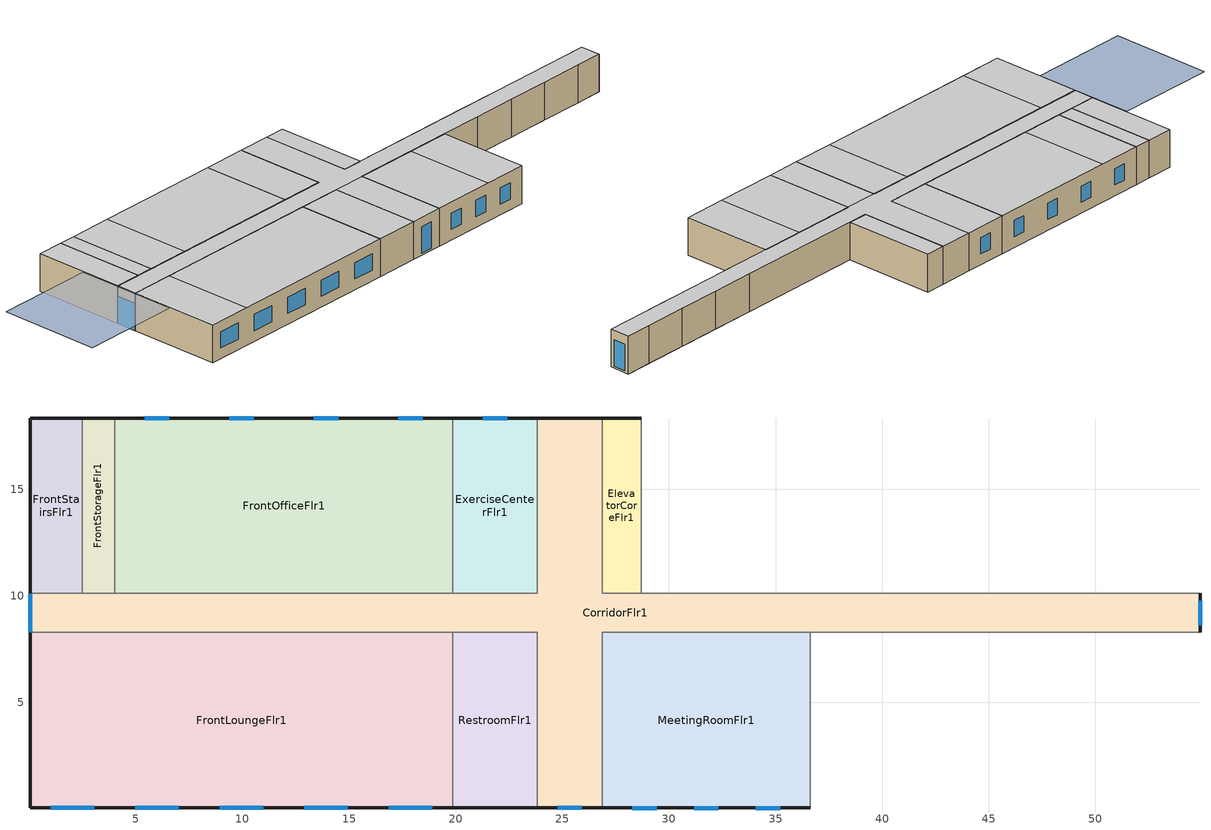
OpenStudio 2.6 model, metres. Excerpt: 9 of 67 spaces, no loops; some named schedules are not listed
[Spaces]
FrontStairsFlr1
 floor ground: 2.49,18.34 2.49,10.11 0.05,10.11 0.05,18.34 z0
 wall outside: 2.49,18.34 0.05,18.34 0.05,10.11 z0:3.35
 wall to FrontStorageFlr1: 2.49,10.11 2.49,18.34 z0:3.35
 wall to CorridorFlr1: 0.05,10.11 2.49,10.11 z0:3.35
 ceiling to FrontStairsFlr2: 2.49,10.11 2.49,18.34 0.05,18.34 0.05,10.11 z3.35
CorridorFlr1
 floor ground: 26.87,18.34 26.87,10.11 54.91,10.11 54.91,8.28 26.87,8.28 26.87,0.05 23.82,0.05 23.82,8.28 0.05,8.28 0.05,10.11 23.82,10.11 23.82,18.34 z0
 wall outside: 0.05,10.11 0.05,8.28 / 54.91,8.28 54.91,10.11 / 23.82,0.05 26.87,0.05 / 26.87,18.34 23.82,18.34 z0:3.35
 wall to RearStairsFlr1: 54.91,10.11 52.47,10.11 z0:3.35
 wall to ExerciseCenterFlr1: 23.82,18.34 23.82,10.11 19.86,10.11 z0:3.35
 wall to RestroomFlr1: 19.86,8.28 23.82,8.28 23.82,0.05 z0:3.35
 wall to MeetingRoomFlr1: 26.87,0.05 26.87,8.28 36.62,8.28 z0:3.35
 wall to EmployeeLoungeFlr1: 44.55,10.11 40.59,10.11 z0:3.35
 wall to RearStorageFlr1: 52.47,8.28 54.91,8.28 z0:3.35
 wall to FrontStorageFlr1: 4.01,10.11 2.49,10.11 z0:3.35
 wall to GuestRoom101: 40.59,8.28 44.55,8.28 z0:3.35
 wall to GuestRoom105: 48.51,10.11 44.55,10.11 z0:3.35
 wall to LaundryRoomFlr1: 40.59,10.11 28.7,10.11 z0:3.35
 wall to GuestRoom104: 52.47,10.11 48.51,10.11 z0:3.35
 wall to ElevatorCoreFlr1: 28.7,10.11 26.87,10.11 26.87,18.34 z0:3.35
 wall to GuestRoom103: 48.51,8.28 52.47,8.28 z0:3.35
 wall to FrontOfficeFlr1: 19.86,10.11 4.01,10.11 z0:3.35
 wall to MechanicalRoomFlr1: 36.62,8.28 40.59,8.28 z0:3.35
 wall to GuestRoom102: 44.55,8.28 48.51,8.28 z0:3.35
 wall to FrontLoungeFlr1: 0.05,8.28 19.86,8.28 z0:3.35
 window: 0.05,10.11 0.05,8.28 z0:2.44; 24.78,0.05 25.92,0.05 / 54.91,8.62 54.91,9.76 z0.19:2.55
 ceiling to CorridorFlr2: 54.91,8.28 54.91,10.11 26.87,10.11 26.87,18.34 23.82,18.34 23.82,10.11 0.05,10.11 0.05,8.28 z3.35
 ceiling to GuestRoom206_208: 26.87,0.05 26.87,8.28 23.82,8.28 23.82,0.05 z3.35
FrontOfficeFlr1
 floor ground: 19.86,18.34 19.86,10.11 4.01,10.11 4.01,18.34 z0
 wall outside: 19.86,18.34 4.01,18.34 z0:3.35
 wall to FrontStorageFlr1: 4.01,18.34 4.01,10.11 z0:3.35
 wall to ExerciseCenterFlr1: 19.86,10.11 19.86,18.34 z0:3.35
 window: 6.56,18.34 5.42,18.34 / 18.45,18.34 17.31,18.34 / 14.49,18.34 13.35,18.34 / 10.52,18.34 9.39,18.34 z0.95:2.4
 ceiling to GuestRoom220_223: 19.86,10.11 19.86,18.34 7.97,18.34 7.97,10.11 z3.35
 ceiling to GuestRoom224: 7.97,10.11 7.97,18.34 4.01,18.34 4.01,10.11 z3.35
MeetingRoomFlr1
 floor ground: 36.62,8.28 36.62,0.05 26.87,0.05 26.87,8.28 z0
 wall outside: 26.87,0.05 36.62,0.05 z0:3.35
 wall to MechanicalRoomFlr1: 36.62,0.05 36.62,8.28 z0:3.35
 window: 31.18,0.05 32.32,0.05 / 34.07,0.05 35.21,0.05 / 28.28,0.05 29.42,0.05 z0.95:2.4
 ceiling to GuestRoom206_208: 32.66,0.05 32.66,8.28 26.87,8.28 26.87,0.05 z3.35
 ceiling to GuestRoom209_212: 36.62,0.05 36.62,8.28 32.66,8.28 32.66,0.05 z3.35
FrontLoungeFlr1
 floor ground: 19.86,8.28 19.86,0.05 0.05,0.05 0.05,8.28 z0
 wall outside: 0.05,8.28 0.05,0.05 19.86,0.05 z0:3.35
 wall to RestroomFlr1: 19.86,0.05 19.86,8.28 z0:3.35
 window: 1,0.05 3.06,0.05 / 8.93,0.05 10.98,0.05 / 4.97,0.05 7.02,0.05 / 16.85,0.05 18.91,0.05 / 12.89,0.05 14.94,0.05 z0.95:2.4
 ceiling to GuestRoom201: 4.01,0.05 4.01,8.28 0.05,8.28 0.05,0.05 z3.35
 ceiling to GuestRoom202_205: 19.86,0.05 19.86,8.28 4.01,8.28 4.01,0.05 z3.35
RestroomFlr1
 floor ground: 23.82,8.28 23.82,0.05 19.86,0.05 19.86,8.28 z0
 wall outside: 19.86,0.05 23.82,0.05 z0:3.35
 ceiling to GuestRoom206_208: 23.82,0.05 23.82,8.28 19.86,8.28 19.86,0.05 z3.35
ElevatorCoreFlr1
 floor ground: 28.7,18.34 28.7,10.11 26.87,10.11 26.87,18.34 z0
 wall outside: 28.7,18.34 26.87,18.34 z0:3.35
 wall to LaundryRoomFlr1: 28.7,10.11 28.7,18.34 z0:3.35
 ceiling to ElevatorCoreFlr2: 28.7,10.11 28.7,18.34 26.87,18.34 26.87,10.11 z3.35
ExerciseCenterFlr1
 floor ground: 23.82,18.34 23.82,10.11 19.86,10.11 19.86,18.34 z0
 wall outside: 23.82,18.34 19.86,18.34 z0:3.35
 window: 22.41,18.34 21.27,18.34 z0.95:2.4
 ceiling to GuestRoom220_223: 23.82,10.11 23.82,18.34 19.86,18.34 19.86,10.11 z3.35
FrontStorageFlr1
 floor ground: 4.01,18.34 4.01,10.11 2.49,10.11 2.49,18.34 z0
 wall outside: 4.01,18.34 2.49,18.34 z0:3.35
 ceiling to FrontStorageFlr2: 4.01,10.11 4.01,18.34 2.49,18.34 2.49,10.11 z3.35
shading: 0,4.57 0,13.72 -9.14,13.72 -9.14,4.57 z3.35
[Site]
Chicago Ohare Intl Ap: Latitude {deg}=41.98; Longitude {deg}=-87.92; Time Zone {hr}=-6; Elevation {m}=201; Terrain=Suburbs
[Building]
90.1-2004-SmallHotel-ASHRAE 169-2006-5A created: 2018-03-29 16:05:29 -0400: North Axis {deg}=90; Default Construction Set=90.1-2004 - SmHotel - ASHRAE 169-2006-5A; Standards Building Type=SmallHotel
[Site:GroundTemperature:BuildingSurface]
19.82, 19.8, 19.9, 20.12, 20.36, 20.63, 20.78, 20.79, 20.73, 20.51, 20.29, 20
[Site:WaterMainsTemperature]
Calculation Method=Correlation; Annual Average Outdoor Air Temperature {C}=9.925; Maximum Difference In Monthly Average Outdoor Air Temperatures {deltaC}=28.7
[SizingPeriod:DesignDay] Barometric Pressure {Pa}=98934; Sky Clearness=0; Rain Indicator=0; Snow Indicator=0; Day of Month=21; Daylight Saving Time Indicator=0; Humidity Indicating Type=Wetbulb; Dry-Bulb Temperature Range Modifier Type=DefaultMultipliers
Name | Maximum Dry-Bulb Temperature {C} | Daily Dry-Bulb Temperature Range {deltaC} | Humidity Indicating Conditions at Maximum Dry-Bulb | Wind Speed {m/s} | Wind Direction {deg} | Month | Day Type | Solar Model Indicator | ASHRAE Taub | ASHRAE Taud
Chicago Ohare Intl Ap Ann Htg 99.6% Condns DB | -20 | 0 | -20 | 4.9 | 270 | 1 | WinterDesignDay | ASHRAEClearSky
Chicago Ohare Intl Ap Ann Clg .4% Condns DB=>MWB | 33.3 | 10.5 | 23.7 | 5.2 | 230 | 7 | SummerDesignDay | ASHRAETau | 0.455 | 2.05
[ClimateZones]
Climate Zone Value 1=5A; Climate Zone Institution Name 2=CEC; Climate Zone Document Name 2=California Climate Zone Descriptions; Climate Zone Document Year 2=1995
[Material:NoMass] Thermal Absorptance=0.9; Solar Absorptance=0.7
Name | Roughness | Thermal Resistance {m2-K/W} | Visible Absorptance
CP02 CARPET PAD | VeryRough | 0.21648 | 0.8
Typical Insulation R-8.93 | Smooth | 1.57183 | 0.7
Typical Carpet Pad | Smooth | 0.21648 | 0.8
Typical Insulation R-9.73 | Smooth | 1.71283 | 0.7
Typical Insulation R-14.76 | Smooth | 2.59864 | 0.7
Typical Insulation R-0.58 | Smooth | 0.101875 | 0.7
Typical Insulation | Smooth | 0.0282222 | 0.7
[Material] Thermal Absorptance=0.9
Name | Roughness | Thickness {m} | Conductivity {W/m-K} | Density {kg/m3} | Specific Heat {J/kg-K} | Solar Absorptance | Visible Absorptance
4 in. Normalweight Concrete Floor | MediumRough | 0.1016 | 2.31 | 2322 | 832 | 0.7 | 0.7
25mm Stucco | Smooth | 0.0254 | 0.72 | 1856 | 840 | 0.7 | 0.7
5/8 in. Gypsum Board | MediumSmooth | 0.0159 | 0.16 | 800 | 1090 | 0.7 | 0.7
Roof Membrane | VeryRough | 0.0095 | 0.16 | 1121.29 | 1460 | 0.77 | 0.7
Metal Roof Surface; F08 Metal surface | Smooth | 0.0008 | 45.28 | 7824 | 500 | 0.7 | 0.7
1/2 in. Gypsum Board | Smooth | 0.0127 | 0.16 | 800 | 1090 | 0.7 | 0.5
6 in. Normalweight Concrete Floor | MediumRough | 0.1524 | 2.31 | 2322 | 832 | 0.7 | 0.7
8 in. Concrete Block Basement Wall | MediumRough | 0.2032 | 1.326 | 1842 | 912 | 0.7 | 0.7
G05 25mm wood | MediumSmooth | 0.0254 | 0.15 | 608 | 1630 | 0.5 | 0.5
[Construction]
Typical Insulated Exterior Mass Floor R-11.49: Typical Insulation R-8.93, 4 in. Normalweight Concrete Floor, Typical Carpet Pad
Typical Insulated Steel Framed Exterior Wall R-11.9: 25mm Stucco, 5/8 in. Gypsum Board, Typical Insulation R-9.73, 5/8 in. Gypsum Board
Typical IEAD Roof R-15.87: Roof Membrane, Typical Insulation R-14.76, Metal Roof Surface
int_slab_floor_smallhotel: 4 in. Normalweight Concrete Floor, CP02 CARPET PAD
int_wall_smallhotel: 1/2 in. Gypsum Board, 1/2 in. Gypsum Board
int_slab_ceiling_smallhotel: CP02 CARPET PAD, 4 in. Normalweight Concrete Floor
Typical Insulated Carpeted 6in Slab Floor: 6 in. Normalweight Concrete Floor, Typical Carpet Pad
Typical Insulated Basement Mass Wall: 8 in. Concrete Block Basement Wall
U 0.57 SHGC 0.49 Dbl Blue 6mm/6mm Air: BLUE 6MM, AIR 6MM, CLEAR 6MM
Typical Insulated Metal Door R-1.43: F08 Metal surface, Typical Insulation R-0.58
Typical Overhead Door: Typical Insulation
U 1.17 SHGC 0.49 Simple Glazing Skylight: U 1.17 SHGC 0.49 Simple Glazing
Typical Interior Window: Clear 3mm
Typical Interior Door; Typical Interior Partition: G05 25mm wood
[DefaultConstructionSet]
90.1-2004 - SmHotel - ASHRAE 169-2006-5A: Default Exterior Surface Constructions=Default Surface Constructions 1; Default Interior Surface Constructions=Default Surface Constructions 2; Default Ground Contact Surface Constructions=Default Surface Constructions 3; Default Exterior SubSurface Constructions=Default Sub Surface Constructions 1; Default Interior SubSurface Constructions=Default Sub Surface Constructions 2; Interior Partition Construction=Typical Interior Partition
[DefaultSurfaceConstructions]
Name | Floor Construction | Wall Construction | Roof Ceiling Construction
Default Surface Constructions 1 | Typical Insulated Exterior Mass Floor R-11.49 | Typical Insulated Steel Framed Exterior Wall R-11.9 | Typical IEAD Roof R-15.87
Default Surface Constructions 2 | int_slab_floor_smallhotel | int_wall_smallhotel | int_slab_ceiling_smallhotel
Default Surface Constructions 3 | Typical Insulated Carpeted 6in Slab Floor | Typical Insulated Basement Mass Wall
[DefaultSubSurfaceConstructions]
Name | Fixed Window Construction | Operable Window Construction | Door Construction | Overhead Door Construction | Skylight Construction | Tubular Daylight Dome Construction | Tubular Daylight Diffuser Construction
Default Sub Surface Constructions 1 | U 0.57 SHGC 0.49 Dbl Blue 6mm/6mm Air | U 0.57 SHGC 0.49 Dbl Blue 6mm/6mm Air | Typical Insulated Metal Door R-1.43 | Typical Overhead Door | U 1.17 SHGC 0.49 Simple Glazing Skylight | Typical Interior Window | Typical Interior Window
Default Sub Surface Constructions 2 | Typical Interior Window | Typical Interior Window | Typical Interior Door
[WindowMaterial:Glazing] Optical Data Type=SpectralAverage; Infrared Transmittance at Normal Incidence=0; Front Side Infrared Hemispherical Emissivity=0.84; Back Side Infrared Hemispherical Emissivity=0.84; Conductivity {W/m-K}=0.9; Dirt Correction Factor for Solar and Visible Transmittance=1; Solar Diffusing=No
Name | Thickness {m} | Solar Transmittance at Normal Incidence | Front Side Solar Reflectance at Normal Incidence | Back Side Solar Reflectance at Normal Incidence | Visible Transmittance at Normal Incidence | Front Side Visible Reflectance at Normal Incidence | Back Side Visible Reflectance at Normal Incidence
BLUE 6MM | 0.006 | 0.48 | 0.05 | 0.05 | 0.57 | 0.06 | 0.06
CLEAR 6MM | 0.006 | 0.775 | 0.071 | 0.071 | 0.881 | 0.08 | 0.08
Clear 3mm | 0.003 | 0.837 | 0.075 | 0.075 | 0.898 | 0.081 | 0.081
[WindowMaterial:Gas]
AIR 6MM: Gas Type=Air; Thickness {m}=0.0063
[WindowMaterial:SimpleGlazingSystem]
U 1.17 SHGC 0.49 Simple Glazing: U-Factor {W/m2-K}=6.64357; Solar Heat Gain Coefficient=0.49; Visible Transmittance=0.38
[Space] Building Story=BuildingStory1
Name | Space Type | Thermal Zone
FrontStairsFlr1 | SmallHotel Stair | FrontStairsFlr1 ZN
MeetingRoomFlr1 | SmallHotel Meeting | MeetingRoomFlr1 ZN
CorridorFlr1 | SmallHotel Corridor | CorridorFlr1 ZN
FrontOfficeFlr1 | SmallHotel Office | FrontOfficeFlr1 ZN
ElevatorCoreFlr1 | SmallHotel Elec/MechRoom | ElevatorCoreFlr1 ZN
FrontLoungeFlr1 | SmallHotel GuestLounge | FrontLoungeFlr1 ZN
RestroomFlr1 | SmallHotel PublicRestroom | RestroomFlr1 ZN
ExerciseCenterFlr1 | SmallHotel Exercise | ExerciseCenterFlr1 ZN
FrontStorageFlr1 | SmallHotel Storage | FrontStorageFlr1 ZN
[SpaceType] Standards Building Type=SmallHotel
Name | Default Schedule Set | Design Specification Outdoor Air Object | Standards Space Type
SmallHotel Corridor | SmallHotel Corridor Schedule Set | SmallHotel Corridor Ventilation | Corridor
SmallHotel Elec/MechRoom | SmallHotel Elec/MechRoom Schedule Set | SmallHotel Elec/MechRoom Ventilation | Elec/MechRoom
SmallHotel Exercise | SmallHotel Exercise Schedule Set | SmallHotel Exercise Ventilation | Exercise
SmallHotel GuestLounge | SmallHotel GuestLounge Schedule Set | SmallHotel GuestLounge Ventilation | GuestLounge
SmallHotel Office | SmallHotel Office Schedule Set | SmallHotel Office Ventilation | Office
SmallHotel Stair | SmallHotel Stair Schedule Set | SmallHotel Stair Ventilation | Stair
SmallHotel Storage | SmallHotel Storage Schedule Set | SmallHotel Storage Ventilation | Storage
SmallHotel Meeting | SmallHotel Meeting Schedule Set | SmallHotel Meeting Ventilation | Meeting
SmallHotel PublicRestroom | SmallHotel PublicRestroom Schedule Set | SmallHotel PublicRestroom Ventilation | PublicRestroom
[Lights:Definition] Design Level Calculation Method=Watts/Area; Fraction Radiant=0.7; Fraction Visible=0.2
Name | Watts per Space Floor Area {W/m2}
SmallHotel Corridor Lights Definition | 5.38196
SmallHotel Exercise Lights Definition; SmallHotel PublicRestroom Lights Definition | 9.68752
SmallHotel GuestLounge Lights Definition | 12.9167
SmallHotel Meeting Lights Definition | 13.9931
SmallHotel Office Lights Definition | 11.8403
SmallHotel Stair Lights Definition | 6.45835
SmallHotel Storage Lights Definition | 8.61113
[Lights] Fraction Replaceable=1
Name | Lights Definition | Space or SpaceType
SmallHotel Corridor Lights | SmallHotel Corridor Lights Definition | SmallHotel Corridor
SmallHotel Exercise Lights | SmallHotel Exercise Lights Definition | SmallHotel Exercise
SmallHotel GuestLounge Lights | SmallHotel GuestLounge Lights Definition | SmallHotel GuestLounge
SmallHotel Meeting Lights | SmallHotel Meeting Lights Definition | SmallHotel Meeting
SmallHotel Office Lights | SmallHotel Office Lights Definition | SmallHotel Office
SmallHotel PublicRestroom Lights | SmallHotel PublicRestroom Lights Definition | SmallHotel PublicRestroom
SmallHotel Stair Lights | SmallHotel Stair Lights Definition | SmallHotel Stair
SmallHotel Storage Lights | SmallHotel Storage Lights Definition | SmallHotel Storage
[DesignSpecification:OutdoorAir]
Name | Outdoor Air Method | Outdoor Air Flow per Floor Area {m3/s-m2} | Outdoor Air Flow per Person {m3/s-person} | Outdoor Air Flow Air Changes per Hour {1/hr}
SmallHotel Corridor Ventilation; SmallHotel Elec/MechRoom Ventilation; SmallHotel Stair Ventilation | Sum | 0.000254
SmallHotel Exercise Ventilation; SmallHotel GuestLounge Ventilation | Sum |  | 0.00707921
SmallHotel Meeting Ventilation; SmallHotel Office Ventilation | Sum |  | 0.00943895
SmallHotel PublicRestroom Ventilation |  | 0 | 0 | 0
SmallHotel Storage Ventilation | Sum | 0.000762
[DefaultScheduleSet]
Name | Number of People Schedule | People Activity Level Schedule | Lighting Schedule | Electric Equipment Schedule | Infiltration Schedule
SmallHotel Corridor Schedule Set | HotelSmall AlwaysOff | HotelSmall Activity_Sch | HotelSmall BLDG_LIGHT_CORRIDOR_SCH | HotelSmall AlwaysOff | Always On
SmallHotel Elec/MechRoom Schedule Set |  |  | HotelSmall AlwaysOff | HotelSmall BLDG_ELEVATORS | Always On
SmallHotel Exercise Schedule Set | HotelSmall ExerciseCenter_Occ_Sch | HotelSmall Activity_Sch | HotelSmall BLDG_LIGHT_EXERCENTER_SCH | HotelSmall ExerciseCenter_Eqp_Sch | HotelSmall CommonArea_Infil_Sch
SmallHotel GuestLounge Schedule Set | HotelSmall Lobby_Occ_Sch | HotelSmall Activity_Sch | HotelSmall BLDG_LIGHT_FRONTLOUNGE_SCH | HotelSmall Lobby_Eqp_Sch | HotelSmall CommonArea_Infil_Sch
SmallHotel Meeting Schedule Set | HotelSmall MeetingRoom_Occ_Sch | HotelSmall Activity_Sch | HotelSmall BLDG_LIGHT_MEETINGROOM_SCH | HotelSmall MeetingRoom_Eqp_Sch | HotelSmall CommonArea_Infil_Sch
SmallHotel Office Schedule Set | HotelSmall Office_Occ_Sch | HotelSmall Activity_Sch | SmallHotel Office Light | HotelSmall OFF_EQUIP_SCH | HotelSmall CommonArea_Infil_Sch
SmallHotel PublicRestroom Schedule Set | HotelSmall Lobby_Occ_Sch | HotelSmall Activity_Sch | Always On | HotelSmall Lobby_Eqp_Sch | HotelSmall CommonArea_Infil_Sch
SmallHotel Stair Schedule Set | HotelSmall AlwaysOff | HotelSmall Activity_Sch | Always On | HotelSmall AlwaysOff | Always On
SmallHotel Storage Schedule Set | HotelSmall AlwaysOff | HotelSmall Activity_Sch | SmallHotel Storage Light | HotelSmall AlwaysOff | Always On
[ThermostatSetpoint:DualSetpoint]
Name | Heating Setpoint Temperature Schedule | Cooling Setpoint Temperature Schedule
SmallHotel GuestLounge Thermostat 1; SmallHotel Office Thermostat 1; SmallHotel Meeting Thermostat 1; SmallHotel Corridor Thermostat 2; SmallHotel Exercise Thermostat 1; SmallHotel PublicRestroom Thermostat 1 | HotelSmall CommonArea_HtgSP_Sch | HotelSmall CommonArea_ClgSP_Sch
SmallHotel Stair Thermostat 1; SmallHotel Storage Thermostat 5 | HotelSmall SemiHeated_HtgSP_Sch | SmallHotel UnitHeater ClgSP Sch
SmallHotel Elec/MechRoom Thermostat 1
[ElectricEquipment:Definition] Design Level Calculation Method=Watts/Area; Fraction Radiant=0.5
Name | Watts per Space Floor Area {W/m2}
SmallHotel Elec/MechRoom Elec Equip Definition | 2133.41
SmallHotel Exercise Elec Equip Definition | 18.6216
SmallHotel GuestLounge Elec Equip Definition | 26.0487
SmallHotel Meeting Elec Equip Definition | 6.17848
SmallHotel Office Elec Equip Definition | 13.7778
[ElectricEquipment]
Name | Electric Equipment Definition | Space or SpaceType
SmallHotel Elec/MechRoom Elec Equip | SmallHotel Elec/MechRoom Elec Equip Definition | SmallHotel Elec/MechRoom
SmallHotel Exercise Elec Equip | SmallHotel Exercise Elec Equip Definition | SmallHotel Exercise
SmallHotel GuestLounge Elec Equip | SmallHotel GuestLounge Elec Equip Definition | SmallHotel GuestLounge
SmallHotel Meeting Elec Equip | SmallHotel Meeting Elec Equip Definition | SmallHotel Meeting
SmallHotel Office Elec Equip | SmallHotel Office Elec Equip Definition | SmallHotel Office
[People:Definition] Number of People Calculation Method=People/Area; Fraction Radiant=0.3
Name | People per Space Floor Area {person/m2}
SmallHotel Exercise People Definition | 0.214632
SmallHotel GuestLounge People Definition | 0.322917
SmallHotel Meeting People Definition | 0.538196
SmallHotel Office People Definition | 0.0768543
SmallHotel PublicRestroom People Definition | 0.0306771
[People] Work Efficiency Schedule=Work Efficiency Schedule; Clothing Insulation Schedule=Clothing Schedule; Air Velocity Schedule=Air Velocity Schedule; Multiplier=1
Name | People Definition | Space or SpaceType
SmallHotel Exercise People | SmallHotel Exercise People Definition | SmallHotel Exercise
SmallHotel GuestLounge People | SmallHotel GuestLounge People Definition | SmallHotel GuestLounge
SmallHotel Meeting People | SmallHotel Meeting People Definition | SmallHotel Meeting
SmallHotel Office People | SmallHotel Office People Definition | SmallHotel Office
SmallHotel PublicRestroom People | SmallHotel PublicRestroom People Definition | SmallHotel PublicRestroom
[SpaceInfiltration:DesignFlowRate]
Name | Space or SpaceType | Schedule | Design Flow Rate Calculation Method | Flow per Exterior Surface Area {m3/s-m2} | Constant Term Coefficient | Temperature Term Coefficient | Velocity Term Coefficient | Velocity Squared Term Coefficient | Design Flow Rate {m3/s}
CorridorFlr1 Infiltration | CorridorFlr1 | Always On | Flow/ExteriorArea | 0.00102523 | 0 | 0 | 0.224 | 0
ElevatorCoreFlr1 Infiltration | ElevatorCoreFlr1 | Always On | Flow/ExteriorArea | 0.00102523 | 0 | 0 | 0.224 | 0
ExerciseCenterFlr1 Infiltration | ExerciseCenterFlr1 | HotelSmall CommonArea_Infil_Sch | Flow/ExteriorArea | 0.00102523 | 0 | 0 | 0.224 | 0
FrontLoungeFlr1 Infiltration | FrontLoungeFlr1 | HotelSmall CommonArea_Infil_Sch | Flow/ExteriorArea | 0.00102523 | 0 | 0 | 0.224 | 0
FrontOfficeFlr1 Infiltration | FrontOfficeFlr1 | HotelSmall CommonArea_Infil_Sch | Flow/ExteriorArea | 0.00102523 | 0 | 0 | 0.224 | 0
FrontStairsFlr1 Infiltration | FrontStairsFlr1 | Always On | Flow/ExteriorArea | 0.00102523 | 0 | 0 | 0.224 | 0
FrontStorageFlr1 Infiltration | FrontStorageFlr1 | Always On | Flow/ExteriorArea | 0.00102523 | 0 | 0 | 0.224 | 0
MeetingRoomFlr1 Infiltration | MeetingRoomFlr1 | HotelSmall CommonArea_Infil_Sch | Flow/ExteriorArea | 0.00102523 | 0 | 0 | 0.224 | 0
RestroomFlr1 Infiltration | RestroomFlr1 | HotelSmall CommonArea_Infil_Sch | Flow/ExteriorArea | 0.00102523 | 0 | 0 | 0.224 | 0
Corridor1 door Infiltration | CorridorFlr1 | HotelSmall INFIL_Door_Opening_SCH | Flow/Space |  |  |  |  |  | 0.915577
[ThermalZone] Use Ideal Air Loads=No
Name | Thermostat
FrontLoungeFlr1 ZN | SmallHotel GuestLounge Thermostat 1
FrontOfficeFlr1 ZN | SmallHotel Office Thermostat 1
MeetingRoomFlr1 ZN | SmallHotel Meeting Thermostat 1
CorridorFlr1 ZN | SmallHotel Corridor Thermostat 2
FrontStairsFlr1 ZN | SmallHotel Stair Thermostat 1
ElevatorCoreFlr1 ZN | SmallHotel Elec/MechRoom Thermostat 1
ExerciseCenterFlr1 ZN | SmallHotel Exercise Thermostat 1
FrontStorageFlr1 ZN | SmallHotel Storage Thermostat 5
RestroomFlr1 ZN | SmallHotel PublicRestroom Thermostat 1
[Sizing:Zone] Zone Cooling Design Supply Air Temperature Input Method=SupplyAirTemperature; Zone Cooling Design Supply Air Temperature {C}=14; Zone Cooling Design Supply Air Temperature Difference {deltaC}=11.11; Zone Heating Design Supply Air Temperature Input Method=SupplyAirTemperature; Zone Heating Design Supply Air Temperature Difference {deltaC}=11.11; Zone Heating Design Supply Air Humidity Ratio {kg-H2O/kg-air}=0.008; Cooling Design Air Flow Method=DesignDay; Heating Design Air Flow Method=DesignDay; Account for Dedicated Outdoor Air System=No; Dedicated Outdoor Air System Control Strategy=NeutralSupplyAir; Dedicated Outdoor Air Low Setpoint Temperature for Design {C}=autosize; Dedicated Outdoor Air High Setpoint Temperature for Design {C}=autosize
Name | Zone Heating Design Supply Air Temperature {C} | Zone Cooling Design Supply Air Humidity Ratio {kg-H2O/kg-air}
CorridorFlr2 ZN; GuestRoom409_412 ZN; GuestRoom324 ZN; GuestRoom214 ZN; GuestRoom424 ZN; GuestRoom102 ZN; GuestRoom415_418 ZN; CorridorFlr1 ZN; FrontStairsFlr1 ZN; GuestRoom103 ZN; GuestRoom306_308 ZN; CorridorFlr4 ZN; GuestRoom309_312 ZN; GuestRoom206_208 ZN; GuestRoom419 ZN; FrontStairsFlr3 ZN; FrontStairsFlr2 ZN; RearStairsFlr4 ZN; GuestRoom420_423 ZN; GuestRoom219 ZN; GuestRoom414 ZN; GuestRoom201 ZN; GuestRoom402_405 ZN; GuestRoom319 ZN; GuestRoom213 ZN; GuestRoom413 ZN; RearStairsFlr3 ZN; CorridorFlr3 ZN; GuestRoom314 ZN; GuestRoom209_212 ZN; GuestRoom406_408 ZN; GuestRoom313 ZN; MechanicalRoomFlr1 ZN; GuestRoom202_205 ZN; GuestRoom105 ZN; GuestRoom301 ZN; GuestRoom302_305 ZN; GuestRoom401 ZN; GuestRoom215_218 ZN; GuestRoom224 ZN; RearStairsFlr2 ZN; GuestRoom220_223 ZN; GuestRoom320_323 ZN; GuestRoom315_318 ZN; GuestRoom101 ZN; RearStairsFlr1 ZN; FrontStairsFlr4 ZN; GuestRoom104 ZN | 50 | 0.008
ElevatorCoreFlr2 ZN; FrontStorageFlr3 ZN; ElevatorCoreFlr1 ZN; FrontStorageFlr2 ZN; ElevatorCoreFlr3 ZN; LaundryRoomFlr1 ZN; RearStorageFlr1 ZN; RearStorageFlr3 ZN; FrontStorageFlr1 ZN; ElevatorCoreFlr4 ZN; RearStorageFlr4 ZN; RearStorageFlr2 ZN; FrontStorageFlr4 ZN | 40 | 0.0085
[Exterior:Lights:Definition]
NonDimming Exterior Lights Def: Design Level {W}=6063
[Exterior:Lights]
NonDimming Exterior Lights Def: Exterior Lights Definition=NonDimming Exterior Lights Def; Schedule=HotelSmall Exterior_Lgt_ALWAYS_ON; Control Option=AstronomicalClock
[BuildingStory]
BuildingStory1
